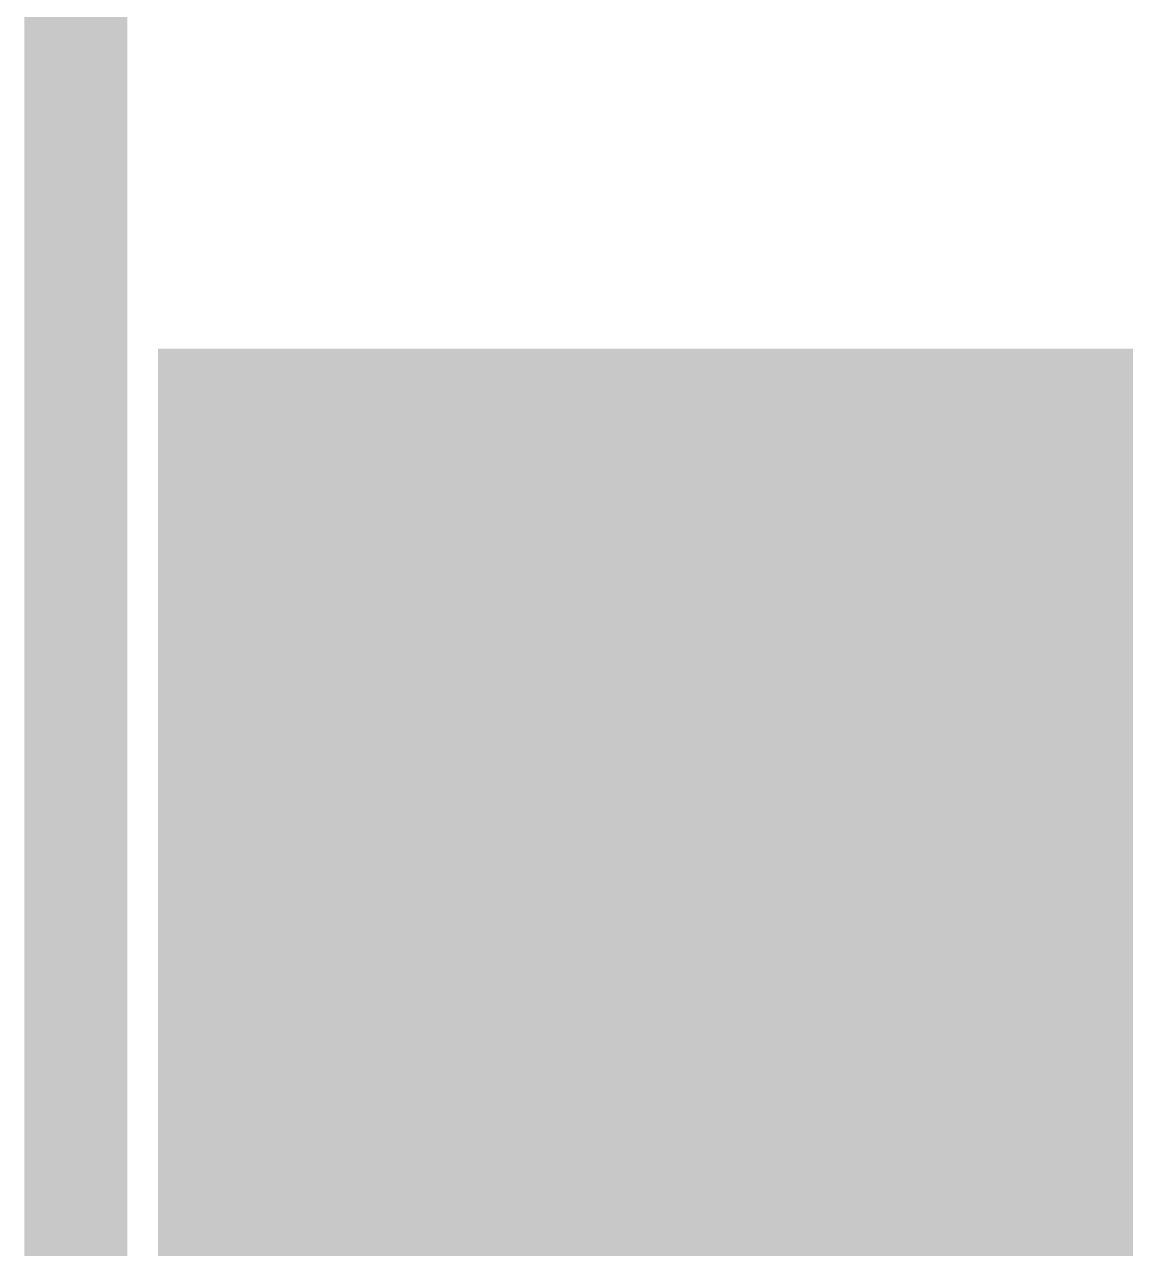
# Model space of a CAD drawing. Extents: x 0 to 95, y -50 to 50.
# Drawn here: x -0.32 to 6.49, y 34.7 to 42.26 of the extents above; entities that cross this region are included whole.
import ezdxf

# ---------------------------------------------------------------- set-up
doc = ezdxf.new("R2010")
doc.units = 0
doc.header["$MEASUREMENT"] = 0
doc.layers.get('0').update_dxf_attribs({"linetype": 'CONTINUOUS'})
for name, color, linetype in [('23-326-0_BOT', 7, 'CONTINUOUS'), ('23-326-0_DRD', 2, 'CONTINUOUS'), ('23-326-0_GND', 1, 'CONTINUOUS'), ('23-326-0_SMT', 10, 'CONTINUOUS'), ('23-326-0_SPT', 14, 'CONTINUOUS'), ('23-326-0_SST', 9, 'CONTINUOUS'), ('23-326-0_TOP', 12, 'CONTINUOUS')]:
    doc.layers.add(name, color=color, linetype=linetype)

# ---------------------------------------------------------------- blocks, each defined once
blk = doc.blocks.new('RECTANGLE_3')
blk.add_solid([(0.4826, 0.4064), (0.4826, -0.4064), (-0.4826, 0.4064), (-0.4826, -0.4064)])
blk = doc.blocks.new('RECTANGLE_16')
blk.add_solid([(0.52451, 0.29972), (0.52451, -0.29972), (-0.52451, 0.29972), (-0.52451, -0.29972)])

msp = doc.modelspace()

# ---------------------------------------------------------------- linework, layer by layer
at = {"layer": '23-326-0_BOT', "const_width": 0.254}
for points in [[(10.033, 42.926), (7.239, 40.132), (0.635, 40.132), (0.635, 10.033)], [(0.8636, 40.132), (0.8636, 10.033)], [(1.0922, 40.132), (1.0922, 27.42946)], [(1.3208, 40.132), (1.3208, 27.76474)], [(1.5494, 40.132), (1.5494, 27.96032)], [(1.778, 40.132), (1.778, 28.08478)], [(2.0066, 40.132), (2.0066, 28.15844)], [(2.2352, 40.132), (2.2352, 28.18892)], [(2.4638, 40.132), (2.4638, 28.17876)], [(2.6924, 40.132), (2.6924, 28.12796)], [(2.921, 40.132), (2.921, 28.03144)], [(3.1496, 40.132), (3.1496, 27.87904)], [(3.3782, 40.132), (3.3782, 27.63012)], [(3.6068, 40.132), (3.6068, 27.45994)], [(3.8354, 40.132), (3.8354, 27.6479)], [(4.064, 40.132), (4.064, 27.75966)], [(4.2926, 40.132), (4.2926, 27.81808)], [(4.5212, 40.132), (4.5212, 27.82824)], [(4.7498, 40.132), (4.7498, 27.79522)], [(4.9784, 40.132), (4.9784, 27.7114)], [(5.207, 40.132), (5.207, 27.56662)], [(5.4356, 40.132), (5.4356, 27.32024)], [(5.6642, 40.132), (5.6642, 25.9588)], [(5.8928, 40.132), (5.8928, 27.83078)], [(6.1214, 40.132), (6.1214, 27.83078)], [(6.35, 40.132), (6.35, 27.83078)], [(6.5786, 40.132), (6.5786, 27.83078)], [(17.3482, 39.9542), (0.635, 39.9542)], [(17.3482, 39.7256), (0.635, 39.7256)], [(17.3482, 39.497), (0.635, 39.497)], [(17.3482, 39.2684), (0.635, 39.2684)], [(17.3482, 39.0398), (0.635, 39.0398)], [(17.3482, 38.8112), (0.635, 38.8112)], [(17.3482, 38.5826), (0.635, 38.5826)], [(17.3482, 38.354), (0.635, 38.354)], [(17.3482, 38.1254), (0.635, 38.1254)], [(17.3482, 37.8968), (0.635, 37.8968)], [(17.3482, 37.6682), (0.635, 37.6682)], [(17.20088, 37.4396), (0.635, 37.4396)], [(17.11198, 37.211), (0.635, 37.211)], [(17.1069, 36.9824), (0.635, 36.9824)], [(17.18564, 36.7538), (0.635, 36.7538)], [(17.39138, 36.5252), (0.635, 36.5252)], [(28.78836, 36.2966), (0.635, 36.2966)], [(30.55112, 36.068), (0.635, 36.068)], [(30.55366, 35.8394), (0.635, 35.8394)], [(30.55366, 35.6108), (0.635, 35.6108)], [(30.55366, 35.3822), (0.635, 35.3822)], [(30.5562, 35.1536), (0.635, 35.1536)], [(30.48254, 34.925), (0.635, 34.925)], [(30.46222, 34.6964), (0.635, 34.6964)]]:
    msp.add_lwpolyline(points, dxfattribs=at)
at = {"layer": '23-326-0_DRD', "const_width": 0.635}
msp.add_lwpolyline([(0, 0), (59.9948, 0), (59.9948, 49.99482), (0, 49.99482), (0, 0)], dxfattribs=at)
at = {"layer": '23-326-0_GND', "const_width": 0.635}
msp.add_lwpolyline([(0, 0), (59.9948, 0), (59.9948, 49.99482), (0, 49.99482), (0, 0)], dxfattribs=at)
at = {"layer": '23-326-0_SST', "const_width": 0.1524}
for points in [[(3.5306, 39.34968), (3.4798, 39.34968), (3.4798, 39.29888), (3.4798, 36.89858), (3.4798, 36.85032), (3.5306, 36.85032)], [(3.5306, 39.34968), (6.6294, 39.34968)], [(2.24282, 38.5318), (2.24282, 38.29558)], [(2.24282, 38.41242), (1.22682, 38.41242), (1.397, 38.29558)], [(2.24282, 37.81298), (2.24282, 37.39642), (1.22682, 37.39642)], [(3.5306, 37.80028), (3.5306, 37.39896)], [(6.6294, 36.85032), (3.5306, 36.85032)], [(2.7305, 33.4645), (2.7305, 36.3855), (1.0922, 36.3855), (1.0922, 33.4645), (2.7305, 33.4645)], [(5.2705, 33.4645), (5.2705, 36.3855), (3.6322, 36.3855), (3.6322, 33.4645), (5.2705, 33.4645)], [(7.8105, 33.4645), (7.8105, 36.3855), (6.1722, 36.3855), (6.1722, 33.4645), (7.8105, 33.4645)]]:
    msp.add_lwpolyline(points, dxfattribs=at)
for points in [[(3.5306, 39.34968, 0.4142136), (3.4798, 39.29888)], [(3.4798, 36.89858, 0.4142136), (3.5306, 36.84778)]]:
    msp.add_lwpolyline(points, format="xyb", dxfattribs=at)
at = {"layer": '23-326-0_TOP'}
for points, const_width in [([(0.635, 39.751), (0.635, 10.033)], 0.254), ([(8.7122, 39.751), (0.635, 39.751)], 0.254), ([(0.8636, 39.751), (0.8636, 10.033)], 0.254), ([(1.0922, 39.751), (1.0922, 27.42946)], 0.254), ([(1.3208, 39.751), (1.3208, 36.3728)], 0.254), ([(1.5494, 39.751), (1.5494, 36.3728)], 0.254), ([(1.778, 39.751), (1.778, 36.3728)], 0.254), ([(2.0066, 39.751), (2.0066, 36.3728)], 0.254), ([(2.2352, 39.751), (2.2352, 36.3728)], 0.254), ([(2.4638, 39.751), (2.4638, 38.6334)], 0.254), ([(2.6924, 39.751), (2.6924, 38.862)], 0.254), ([(2.921, 39.751), (2.921, 39.2303)], 0.254), ([(3.1496, 39.751), (3.1496, 39.2303)], 0.254), ([(3.3782, 39.751), (3.3782, 39.2303)], 0.254), ([(3.6068, 39.751), (3.6068, 39.2303)], 0.254), ([(3.8354, 39.751), (3.8354, 39.2303)], 0.254), ([(4.064, 39.751), (4.064, 39.2303)], 0.254), ([(4.2926, 39.751), (4.2926, 39.2303)], 0.254), ([(4.5212, 39.751), (4.5212, 36.3728)], 0.254), ([(4.7498, 39.751), (4.7498, 36.3728)], 0.254), ([(4.9784, 39.751), (4.9784, 36.3728)], 0.254), ([(5.207, 39.751), (5.207, 36.3728)], 0.254), ([(5.4356, 39.751), (5.4356, 30.48)], 0.254), ([(5.6642, 39.751), (5.6642, 30.2514)], 0.254), ([(5.8928, 39.751), (5.8928, 39.2303)], 0.254), ([(6.1214, 39.751), (6.1214, 39.2303)], 0.254), ([(6.35, 39.751), (6.35, 39.2303)], 0.254), ([(6.5786, 39.751), (6.5786, 39.2303)], 0.254), ([(8.7122, 39.7256), (0.635, 39.7256)], 0.254), ([(8.7122, 39.497), (0.635, 39.497)], 0.254), ([(8.7122, 39.2684), (0.635, 39.2684)], 0.254), ([(4.40944, 39.2303), (2.70002, 39.2303)], 0.254), ([(2.70002, 39.2303), (2.70002, 38.86962)], 0.254), ([(4.40944, 39.2303), (4.40944, 38.22954)], 0.254), ([(7.45998, 39.2303), (5.75056, 39.2303)], 0.254), ([(5.75056, 39.2303), (5.75056, 38.22954)], 0.254), ([(2.70002, 39.0398), (0.635, 39.0398)], 0.254), ([(5.75056, 39.0398), (4.40944, 39.0398)], 0.254), ([(2.70002, 38.86962), (2.41808, 38.58768)], 0.254), ([(2.63906, 38.8112), (0.635, 38.8112)], 0.254), ([(5.75056, 38.8112), (4.40944, 38.8112)], 0.254), ([(2.41046, 38.5826), (0.635, 38.5826)], 0.254), ([(3.556, 38.60038), (3.04038, 38.60038), (2.7178, 38.2778), (2.7178, 35.6362), (2.667, 35.6362), (1.905, 35.6362)], 0.2032), ([(5.75056, 38.5826), (4.40944, 38.5826)], 0.254), ([(2.29362, 38.354), (0.635, 38.354)], 0.254), ([(5.75056, 38.354), (4.40944, 38.354)], 0.254), ([(2.286, 38.2778), (2.286, 36.3728)], 0.254), ([(4.40944, 38.22954), (4.40944, 37.97046)], 0.254), ([(5.75056, 38.22954), (5.75056, 37.97046)], 0.254), ([(2.286, 38.1254), (0.635, 38.1254)], 0.254), ([(5.75056, 38.1254), (4.40944, 38.1254)], 0.254), ([(4.40944, 37.97046), (4.40944, 36.9697)], 0.254), ([(5.75056, 37.97046), (5.75056, 36.9697)], 0.254), ([(2.286, 37.8968), (0.635, 37.8968)], 0.254), ([(5.75056, 37.8968), (4.40944, 37.8968)], 0.254), ([(2.286, 37.6682), (0.635, 37.6682)], 0.254), ([(5.75056, 37.6682), (4.40944, 37.6682)], 0.254), ([(4.445, 35.6362), (3.302, 35.6362), (3.302, 37.34562), (3.556, 37.59962)], 0.2032), ([(2.286, 37.4396), (0.635, 37.4396)], 0.254), ([(5.75056, 37.4396), (4.40944, 37.4396)], 0.254), ([(2.286, 37.211), (0.635, 37.211)], 0.254), ([(5.75056, 37.211), (4.40944, 37.211)], 0.254), ([(2.286, 36.9824), (0.635, 36.9824)], 0.254), ([(6.1722, 36.9824), (3.7338, 36.9824)], 0.254), ([(4.40944, 36.9697), (3.7338, 36.9697)], 0.254), ([(3.7338, 36.9697), (3.7338, 36.3728)], 0.254), ([(3.8354, 36.9697), (3.8354, 36.3728)], 0.254), ([(4.064, 36.9697), (4.064, 36.3728)], 0.254), ([(4.2926, 36.9697), (4.2926, 36.3728)], 0.254), ([(6.1722, 36.9697), (5.75056, 36.9697)], 0.254), ([(5.8928, 36.9697), (5.8928, 30.0228)], 0.254), ([(6.1214, 36.9697), (6.1214, 29.7942)], 0.254), ([(6.1722, 36.9697), (6.1722, 36.3728)], 0.254), ([(2.286, 36.7538), (0.635, 36.7538)], 0.254), ([(6.1722, 36.7538), (3.7338, 36.7538)], 0.254), ([(2.286, 36.5252), (0.635, 36.5252)], 0.254), ([(6.1722, 36.5252), (3.7338, 36.5252)], 0.254), ([(1.0922, 36.3728), (1.0922, 34.9504)], 0.254), ([(2.286, 36.3728), (1.0922, 36.3728)], 0.254), ([(5.2578, 36.3728), (3.7338, 36.3728)], 0.254), ([(5.2578, 36.3728), (5.2578, 34.9504)], 0.254), ([(6.1722, 36.3728), (6.1722, 36.0172)], 0.254), ([(1.0922, 36.2966), (0.635, 36.2966)], 0.254), ([(6.1722, 36.2966), (5.2578, 36.2966)], 0.254), ([(1.0922, 36.068), (0.635, 36.068)], 0.254), ([(6.1722, 36.068), (5.2578, 36.068)], 0.254), ([(6.1722, 36.0172), (6.1722, 34.9504)], 0.254), ([(1.0922, 35.8394), (0.635, 35.8394)], 0.254), ([(6.1722, 35.8394), (5.2578, 35.8394)], 0.254), ([(1.0922, 35.6108), (0.635, 35.6108)], 0.254), ([(1.905, 35.6362), (2.667, 35.6362), (2.794, 35.5092), (2.794, 35.56), (2.7178, 35.6362), (2.667, 35.6362), (1.905, 35.6362)], 0.2032), ([(1.905, 35.6362), (2.667, 35.6362), (2.794, 35.5092), (2.794, 31.877), (5.715, 28.956), (5.715, 25.4), (6.96468, 24.15032)], 0.2032), ([(4.445, 35.6362), (3.302, 35.6362), (3.302, 32.004), (6.35, 28.956), (6.35, 27.26436), (6.96468, 26.64968)], 0.2032), ([(4.445, 35.687), (4.445, 35.6362)], 0.2032), ([(6.1722, 35.6108), (5.2578, 35.6108)], 0.254), ([(1.0922, 35.3822), (0.635, 35.3822)], 0.254), ([(6.1722, 35.3822), (5.2578, 35.3822)], 0.254), ([(1.0922, 35.1536), (0.635, 35.1536)], 0.254), ([(6.1722, 35.1536), (5.2578, 35.1536)], 0.254), ([(1.0922, 34.925), (0.635, 34.925)], 0.254), ([(5.2578, 34.9504), (5.2578, 34.8996)], 0.254), ([(6.1722, 34.925), (5.2578, 34.925)], 0.254), ([(6.1722, 34.9504), (6.1722, 34.8996)], 0.254), ([(1.0922, 34.8996), (1.0922, 33.4772)], 0.254), ([(5.2578, 34.8996), (5.2578, 33.4772)], 0.254), ([(6.1722, 34.8996), (6.1722, 33.4772)], 0.254), ([(1.0922, 34.6964), (0.635, 34.6964)], 0.254), ([(6.1722, 34.6964), (5.2578, 34.6964)], 0.254)]:
    msp.add_lwpolyline(points, dxfattribs=dict(at, const_width=const_width))
at = {"layer": '23-326-0_TOP', "const_width": 0.254}
msp.add_lwpolyline([(2.413, 38.5826, 0.1989124), (2.28675, 38.2778)], format="xyb", dxfattribs=at)
msp.add_lwpolyline([(2.413, 38.5826, 0.1989124), (2.28675, 38.2778)], format="xyb", dxfattribs=at)

# ---------------------------------------------------------------- block references
at = {"layer": '23-326-0_SMT'}
for name, p in [('RECTANGLE_16', (3.556, 38.60038)), ('RECTANGLE_16', (6.604, 38.60038)), ('RECTANGLE_16', (3.556, 37.59962)), ('RECTANGLE_16', (6.604, 37.59962)), ('RECTANGLE_3', (1.905, 35.6362)), ('RECTANGLE_3', (4.445, 35.6362))]:
    msp.add_blockref(name, p, dxfattribs=at)
at = {"layer": '23-326-0_SPT'}
for name, p in [('RECTANGLE_16', (3.556, 38.60038)), ('RECTANGLE_16', (6.604, 38.60038)), ('RECTANGLE_16', (3.556, 37.59962)), ('RECTANGLE_16', (6.604, 37.59962)), ('RECTANGLE_3', (1.905, 35.6362)), ('RECTANGLE_3', (4.445, 35.6362))]:
    msp.add_blockref(name, p, dxfattribs=at)
at = {"layer": '23-326-0_TOP'}
for name, p in [('RECTANGLE_16', (3.556, 38.60038)), ('RECTANGLE_16', (6.604, 38.60038)), ('RECTANGLE_16', (3.556, 37.59962)), ('RECTANGLE_16', (6.604, 37.59962)), ('RECTANGLE_3', (1.905, 35.6362)), ('RECTANGLE_3', (4.445, 35.6362))]:
    msp.add_blockref(name, p, dxfattribs=at)

doc.saveas('drawing.dxf')
